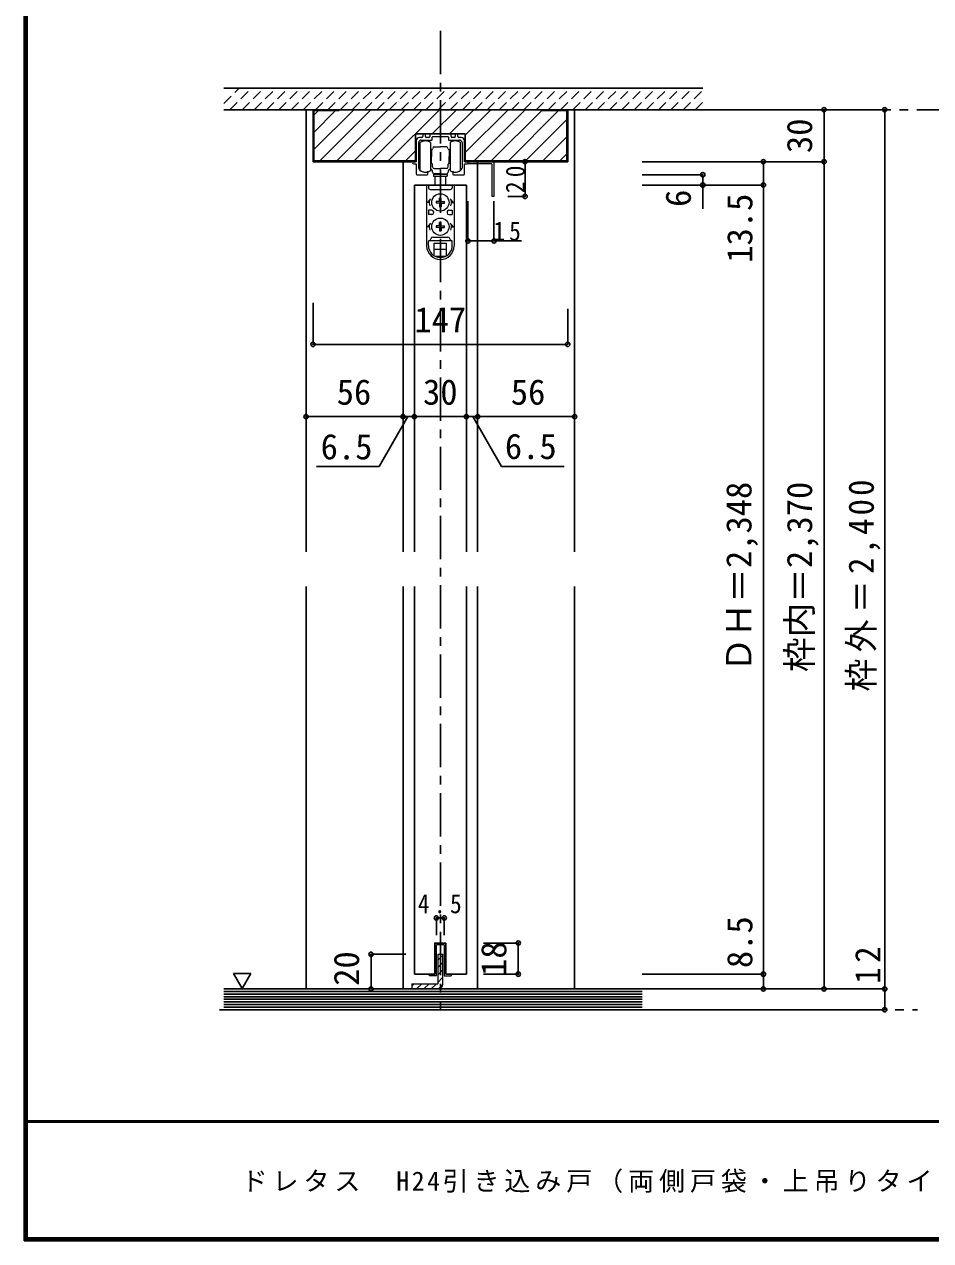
# Model space of a CAD drawing. Units: millimetres at full size, sheet at 1:5. Extents: x -3109 to 977, y -718 to 696.
# Drawn here: x -973 to -450, y -701 to 1 of the extents above; entities that cross this region are included whole.
import ezdxf
from ezdxf.enums import TextEntityAlignment as Align

# ---------------------------------------------------------------- set-up
doc = ezdxf.new("R2010")
doc.units = ezdxf.units.MM
doc.header["$LTSCALE"] = 5
doc.header["$PDMODE"] = 32
doc.header["$PDSIZE"] = 2.5
doc.linetypes.add('CHAIN1', pattern=[8, 5, -1, 1, -1])
doc.linetypes.add('DASHED1', pattern=[1.8, 1.2, -0.6])
for name, color, linetype in [('0-1_通り芯', 4, 'CHAIN1'), ('0-2_柱', 7, 'Continuous'), ('0-3_仕上げ', 2, 'Continuous'), ('0-4_枠', 3, 'Continuous'), ('0-6_扉', 6, 'Continuous'), ('0-A_文字', 4, 'DASHED1'), ('0-B_寸法', 7, 'Continuous'), ('0-C_ハッチ', 4, 'DASHED1'), ('F-0_補助線', 7, 'Continuous'), ('F-1_枠', 6, 'Continuous'), ('F-A_文字', 7, 'Continuous')]:
    doc.layers.add(name, color=color, linetype=linetype)
doc.layers.add('0-7_金物', color=7, linetype='Continuous', lineweight=18)
doc.styles.add('ＭＳ ゴシック', font='')
doc.styles.get('ＭＳ ゴシック').set_extended_font_data('MS Gothic')

# ---------------------------------------------------------------- blocks, each defined once
blk = doc.blocks.new('戸車(上吊)')
at = {"layer": '0-7_金物'}
for p, q in [((-11.601, 12.792), (-11.601, 28.792)), ((-5.601, 28.792), (-5.601, 20.792)), ((5.599, 28.792), (5.599, 20.792)), ((11.599, 12.792), (11.599, 28.792)), ((-5.601, 24.792), (-5.301, 24.792)), ((-5.601, 23.292), (-5.101, 23.292)), ((-5.101, 24.592), (-5.301, 24.792)), ((-5.301, 23.292), (-5.101, 23.492)), ((-5.101, 24.792), (-5.101, 20.792)), ((-5.001, 24.792), (-5.101, 24.792)), ((-3.501, 26.292), (-0.001, 26.292)), ((3.499, 26.292), (-0.001, 26.292)), ((4.999, 24.792), (5.099, 24.792)), ((5.099, 24.792), (5.099, 20.792)), ((5.099, 24.592), (5.299, 24.792)), ((5.299, 23.292), (5.099, 23.492)), ((5.599, 23.292), (5.099, 23.292)), ((5.599, 24.792), (5.299, 24.792)), ((-5.601, 20.792), (-5.601, 12.792)), ((-5.601, 18.292), (-5.101, 18.292)), ((-5.601, 16.792), (-5.301, 16.792)), ((-5.101, 18.092), (-5.301, 18.292)), ((-5.101, 16.992), (-5.301, 16.792)), ((-5.101, 16.792), (-5.101, 20.792)), ((-5.001, 16.792), (-5.101, 16.792)), ((-4.501, 14.792), (-4.501, 16.292)), ((4.499, 14.792), (4.499, 16.292)), ((4.999, 16.792), (5.099, 16.792)), ((5.099, 16.792), (5.099, 20.792)), ((5.099, 18.092), (5.299, 18.292)), ((5.599, 18.292), (5.099, 18.292)), ((5.099, 16.992), (5.299, 16.792)), ((5.599, 16.792), (5.299, 16.792)), ((5.599, 20.792), (5.599, 12.792)), ((-4.001, 10.492), (-4.001, 9.492)), ((3.999, 10.492), (-4.001, 10.492)), ((-4.001, 9.492), (3.999, 9.492)), ((-3.501, 13.792), (-0.001, 13.792)), ((-0.001, 10.792), (-3.501, 10.792)), ((-3.001, 10.792), (-3.001, 10.492)), ((-3.001, 4.292), (-3.001, 9.492)), ((3.499, 13.792), (-0.001, 13.792)), ((-0.001, 10.792), (3.499, 10.792)), ((2.999, 10.792), (2.999, 10.492)), ((2.999, 9.492), (2.999, 4.292)), ((3.999, 10.492), (3.999, 9.492)), ((-7.9, 4.292), (-7.9, -30.608)), ((-7.857, 4.292), (7.943, 4.292)), ((-6.9, 4.292), (-6.9, 2.792)), ((-5.9, 1.792), (5.9, 1.792)), ((6.9, 4.292), (6.9, 2.792)), ((7.9, 4.292), (7.9, -30.608)), ((-5.657, -3.708), (-7.5, -5.708)), ((-6.4, -5.708), (-7.5, -5.708)), ((-0.52, -5.188), (-2.45, -5.222)), ((-2.45, -5.222), (-2.45, -6.194)), ((-0.52, -6.227), (-2.45, -6.194)), ((-0.52, -5.188), (-0.486, -3.258)), ((-0.52, -6.227), (-0.486, -8.158)), ((0.486, -3.258), (-0.486, -3.258)), ((0.52, -5.188), (0.486, -3.258)), ((0.52, -6.227), (0.486, -8.158)), ((0.52, -5.188), (2.45, -5.222)), ((0.52, -6.227), (2.45, -6.194)), ((2.45, -6.194), (2.45, -5.222)), ((5.657, -3.708), (7.5, -5.708)), ((6.4, -5.708), (7.5, -5.708)), ((-6.9, -10.208), (-6.9, -12.708)), ((-4.9, -10.208), (-6.9, -10.208)), ((-4.9, -12.708), (-6.9, -12.708)), ((-3.9, -11.208), (-3.9, -11.708)), ((-0.486, -8.158), (0.486, -8.158)), ((3.9, -11.208), (3.9, -11.708)), ((4.9, -10.208), (6.9, -10.208)), ((4.9, -12.708), (6.9, -12.708)), ((6.9, -10.208), (6.9, -12.708)), ((-5.657, -17.708), (-7.5, -19.708)), ((-6.4, -19.708), (-7.5, -19.708)), ((-0.52, -19.188), (-2.45, -19.222)), ((-2.45, -19.222), (-2.45, -20.194)), ((-0.52, -20.227), (-2.45, -20.194)), ((-0.52, -19.188), (-0.486, -17.258)), ((-0.52, -20.227), (-0.486, -22.158)), ((0.486, -17.258), (-0.486, -17.258)), ((0.52, -19.188), (0.486, -17.258)), ((0.52, -20.227), (0.486, -22.158)), ((0.52, -19.188), (2.45, -19.222)), ((0.52, -20.227), (2.45, -20.194)), ((2.45, -20.194), (2.45, -19.222)), ((5.657, -17.708), (7.5, -19.708)), ((6.4, -19.708), (7.5, -19.708)), ((-6.4, -27.708), (6.4, -27.708)), ((-4.4, -25.708), (4.4, -25.708)), ((-0.486, -22.158), (0.486, -22.158)), ((-6.9, -30.608), (-6.9, -28.208)), ((-3.5, -29.208), (3.5, -29.208)), ((-3.5, -36.554), (-3.5, -29.208)), ((-3.5, -32.708), (3.5, -32.708)), ((3.5, -36.554), (3.5, -29.208)), ((6.9, -30.608), (6.9, -28.208)), ((-3.028, -36.808), (3.028, -36.808))]:
    blk.add_line(p, q, dxfattribs=at)
for centre in [(0, -5.708), (0, -19.708)]:
    blk.add_circle(centre, 5, dxfattribs=at)
for centre, radius, start, end in [((-8.601, 24.792), 5, 53.1301, 126.8699), ((8.599, 24.792), 5, 53.1301, 126.8699), ((-5.001, 25.292), 0.5, 270, 0), ((-3.501, 25.292), 1, 90, 180), ((3.499, 25.292), 1, 0, 90), ((4.999, 25.292), 0.5, 180, 270), ((-5.001, 16.292), 0.5, 0, 90), ((-3.501, 14.792), 1, 180, 270), ((3.499, 14.792), 1, 270, 0), ((4.999, 16.292), 0.5, 90, 180), ((-8.601, 16.792), 5, 233.1301, 306.8699), ((-6.501, 11.792), 2, 0, 63.25632), ((-3.501, 11.792), 1, 180, 270), ((3.499, 11.792), 1, 270, 0), ((6.499, 11.792), 2, 116.74368, 180), ((8.599, 16.792), 5, 233.1301, 306.8699), ((-5.9, 2.792), 1, 180, 270), ((5.9, 2.792), 1, 270, 0), ((0, -5.708), 6.4, 167.82427, 198.20996), ((0, -5.708), 6.4, 341.79004, 12.17573), ((-4.9, -11.208), 1, 0, 90), ((-4.9, -11.708), 1, 270, 0), ((4.9, -11.208), 1, 90, 180), ((4.9, -11.708), 1, 180, 270), ((0, -19.708), 6.4, 167.82427, 198.20996), ((0, -19.708), 6.4, 341.79004, 12.17573), ((-6.4, -28.208), 0.5, 90, 180), ((-6.4, -26.708), 1, 270, 0), ((-4.4, -26.708), 1, 90, 180), ((4.4, -26.708), 1, 0, 90), ((6.4, -26.708), 1, 180, 270), ((6.4, -28.208), 0.5, 0, 90), ((0, -30.808), 7.9, 180, 0), ((0, -30.608), 6.9, 180, 0)]:
    blk.add_arc(centre, radius, start, end, dxfattribs=at)
blk = doc.blocks.new('レール金具(全般)')
at = {"layer": '0-7_金物'}
for p, q in [((-10.15, 8.388), (-10.15, 7.388)), ((-9.15, 8.888), (-9.65, 8.888)), ((-8.65, 7.388), (-8.65, 8.388)), ((-6.15, 8.388), (-6.15, 7.388)), ((5.65, 8.888), (-5.65, 8.888)), ((-4.65, 5.688), (-4.65, 7.088)), ((4.65, 7.088), (4.65, 5.688)), ((6.15, 7.388), (6.15, 8.388)), ((8.65, 8.388), (8.65, 7.388)), ((9.65, 8.888), (9.15, 8.888)), ((10.15, 7.388), (10.15, 8.388)), ((-12.5, -10.898), (-12.5, 3.888)), ((-10.65, 6.888), (-12, 6.888)), ((-11, 5.388), (-4.95, 5.388)), ((-6.65, 6.888), (-8.15, 6.888)), ((4.95, 5.388), (11, 5.388)), ((8.15, 6.888), (6.65, 6.888)), ((12, 6.888), (10.65, 6.888)), ((12.5, 3.888), (12.5, -10.898)), ((-7.15, -14.112), (-7.15, -13.224)), ((7.15, -13.224), (7.15, -14.112)), ((-13.5, -14.612), (-7.65, -14.612)), ((7.65, -14.612), (13.5, -14.612))]:
    blk.add_line(p, q, dxfattribs=at)
for points in [[(-4.35, 7.388), (-0.3, 7.388), (0, 7.688), (0.3, 7.388), (4.35, 7.388)], [(-14, 4.888), (-14, -7.112), (-15.4, -7.112)], [(15.4, -7.112), (14, -7.112), (14, 4.888)], [(-15.4, -8.312), (-14, -8.312), (-14, -14.112)], [(14, -14.112), (14, -8.312), (15.4, -8.312)]]:
    blk.add_lwpolyline(points, dxfattribs=at)
for centre, radius, start, end in [((-10.65, 7.388), 0.5, 270, 0), ((-9.65, 8.388), 0.5, 90, 180), ((-9.15, 8.388), 0.5, 0, 90), ((-8.15, 7.388), 0.5, 180, 270), ((-6.65, 7.388), 0.5, 270, 0), ((-5.65, 8.388), 0.5, 90, 180), ((-4.35, 7.088), 0.3, 90, 180), ((4.35, 7.088), 0.3, 360, 90), ((5.65, 8.388), 0.5, 360, 90), ((6.65, 7.388), 0.5, 180, 270), ((8.15, 7.388), 0.5, 270, 360), ((9.15, 8.388), 0.5, 90, 180), ((9.65, 8.388), 0.5, 360, 90), ((10.65, 7.388), 0.5, 180, 270), ((-12, 4.888), 2, 90, 180), ((-11, 3.888), 1.5, 90, 180), ((-4.95, 5.688), 0.3, 270, 360), ((4.95, 5.688), 0.3, 180, 270), ((11, 3.888), 1.5, 0, 90), ((12, 4.888), 2, 0, 90), ((-15.4, -7.712), 0.6, 90, 270), ((-12.2, -10.898), 0.3, 180, 192.08406), ((-10.538, -10.542), 2, 192.08406, 228.89829), ((-8.771, -8.112), 5, 231.94944, 269.54933), ((-8.85, -8.112), 5, 270.45826, 285.31651), ((-7.45, -13.224), 0.3, 360, 105.31651), ((7.45, -13.224), 0.3, 74.68349, 180), ((8.85, -8.112), 5, 254.68349, 269.54174), ((8.771, -8.112), 5, 270.45067, 308.05056), ((10.538, -10.542), 2, 311.10171, 347.91594), ((12.2, -10.898), 0.3, 347.91594, 0), ((15.4, -7.712), 0.6, 270, 90), ((-13.5, -14.112), 0.5, 180, 270), ((-7.65, -14.112), 0.5, 270, 0), ((7.65, -14.112), 0.5, 180, 270), ((13.5, -14.112), 0.5, 270, 0)]:
    blk.add_arc(centre, radius, start, end, dxfattribs=at)

msp = doc.modelspace()

# ---------------------------------------------------------------- linework, layer by layer
at = {"layer": '0-1_通り芯'}
for p, q in [((-733.203, -2.5), (-733.203, -567.5)), ((-858.203, -48), (-187.203, -48)), ((-860.594, -567.5), (-457.703, -567.5))]:
    msp.add_line(p, q, dxfattribs=at)
at = {"layer": '0-2_柱', "color": 3}
msp.add_line((-806.703, -48), (-659.703, -48), dxfattribs=at)
at = {"layer": '0-3_仕上げ'}
for p, q in [((-858.203, -555.5), (-616.703, -555.5)), ((-858.203, -567.5), (-616.703, -567.5))]:
    msp.add_line(p, q, dxfattribs=at)
at = {"layer": '0-3_仕上げ', "color": 7}
for p, q in [((-858.203, -557), (-616.703, -557)), ((-858.203, -558.5), (-616.703, -558.5)), ((-858.203, -560), (-616.703, -560)), ((-858.203, -561.5), (-616.703, -561.5)), ((-858.203, -563), (-616.703, -563)), ((-858.203, -564.5), (-616.703, -564.5)), ((-858.203, -566), (-616.703, -566))]:
    msp.add_line(p, q, dxfattribs=at)
at = {"layer": '0-4_枠', "color": 4}
for p, q in [((-810.703, -48), (-810.703, -303.151)), ((-810.703, -48), (-806.703, -48)), ((-754.703, -78), (-754.703, -303.151)), ((-711.703, -303.151), (-711.703, -78)), ((-810.703, -323.151), (-810.703, -555.5)), ((-754.703, -323.151), (-754.703, -555.5)), ((-711.703, -555.5), (-711.703, -323.151)), ((-655.703, -555.5), (-655.703, -323.151))]:
    msp.add_line(p, q, dxfattribs=at)
at = {"layer": '0-4_枠'}
for p, q in [((-806.703, -78), (-806.703, -48)), ((-659.703, -48), (-806.703, -48)), ((-806.203, -77.5), (-806.203, -48.5)), ((-791.703, -48.5), (-806.203, -48.5)), ((-791.703, -48), (-791.703, -48.5)), ((-674.703, -48.5), (-674.703, -48)), ((-674.703, -48.5), (-660.203, -48.5)), ((-660.203, -77.5), (-660.203, -48.5)), ((-659.703, -78), (-659.703, -48)), ((-718.803, -62), (-747.603, -62)), ((-747.603, -78), (-747.603, -62)), ((-718.803, -78), (-718.803, -62)), ((-747.603, -78), (-806.703, -78)), ((-806.203, -77.5), (-747.603, -77.5)), ((-660.203, -77.5), (-718.803, -77.5)), ((-659.703, -78), (-718.803, -78))]:
    msp.add_line(p, q, dxfattribs=at)
at = {"layer": '0-4_枠', "color": 4}
msp.add_lwpolyline([(-655.703, -303.151), (-655.703, -48), (-659.703, -48)], dxfattribs=at)
at = {"layer": '0-6_扉'}
for p, q in [((-718.203, -91.5), (-748.203, -91.5)), ((-748.203, -91.5), (-748.203, -303.151)), ((-718.203, -91.5), (-718.203, -303.151)), ((-748.203, -323.151), (-748.203, -547)), ((-718.203, -323.151), (-718.203, -547)), ((-729.953, -529), (-729.953, -547)), ((-736.453, -547), (-748.203, -547)), ((-718.203, -547), (-729.953, -547))]:
    msp.add_line(p, q, dxfattribs=at)
msp.add_lwpolyline([(-729.953, -529), (-736.453, -529), (-736.453, -547)], dxfattribs=at)
at = {"layer": '0-7_金物'}
for p, q in [((-717.303, -78), (-717.303, -79.2)), ((-703.503, -79.2), (-717.303, -79.2)), ((-703.503, -79.2), (-703.503, -98)), ((-702.303, -78), (-702.303, -98)), ((-702.303, -98), (-703.503, -98)), ((-736.453, -529), (-729.953, -529)), ((-730.953, -530), (-735.453, -530)), ((-735.453, -548), (-735.453, -530)), ((-730.953, -530), (-730.953, -548)), ((-729.953, -529), (-729.953, -547)), ((-735.453, -548), (-739.453, -548)), ((-730.953, -548), (-726.953, -548))]:
    msp.add_line(p, q, dxfattribs=at)
at = {"layer": '0-7_金物', "color": 3}
for p, q in [((-734.703, -535.5), (-734.703, -552.5)), ((-734.703, -535.5), (-731.703, -535.5)), ((-731.703, -552.5), (-731.703, -535.5)), ((-749.703, -552.5), (-734.703, -552.5)), ((-749.703, -552.5), (-749.703, -555.5)), ((-734.703, -555.5), (-749.703, -555.5))]:
    msp.add_line(p, q, dxfattribs=at)
at = {"layer": '0-7_金物'}
for points in [[(-739.453, -548), (-739.453, -547), (-736.453, -547), (-736.453, -529)], [(-729.953, -547), (-726.953, -547), (-726.953, -548)]]:
    msp.add_lwpolyline(points, dxfattribs=at)
at = {"layer": '0-7_金物', "color": 3}
msp.add_arc((-734.703, -552.5), 3, 270, 0, dxfattribs=at)
at = {"layer": '0-A_文字', "color": 2, "linetype": 'Continuous'}
for p, q in [((-581.703, -35.5), (-858.203, -35.5)), ((-581.703, -48), (-858.203, -48))]:
    msp.add_line(p, q, dxfattribs=at)
at = {"layer": '0-A_文字'}
for p, q in [((-858.203, -44.395), (-849.308, -35.5)), ((-854.737, -48), (-842.237, -35.5)), ((-847.666, -48), (-835.166, -35.5)), ((-840.595, -48), (-828.095, -35.5)), ((-833.524, -48), (-821.024, -35.5)), ((-826.452, -48), (-813.952, -35.5)), ((-819.381, -48), (-806.881, -35.5)), ((-812.31, -48), (-799.81, -35.5)), ((-805.239, -48), (-792.739, -35.5)), ((-798.168, -48), (-785.668, -35.5)), ((-791.097, -48), (-778.597, -35.5)), ((-784.026, -48), (-771.526, -35.5)), ((-776.955, -48), (-764.455, -35.5)), ((-769.884, -48), (-757.384, -35.5)), ((-762.813, -48), (-750.313, -35.5)), ((-755.742, -48), (-743.242, -35.5)), ((-748.671, -48), (-736.171, -35.5)), ((-741.6, -48), (-729.1, -35.5)), ((-734.529, -48), (-722.029, -35.5)), ((-727.458, -48), (-714.958, -35.5)), ((-720.386, -48), (-707.886, -35.5)), ((-713.315, -48), (-700.815, -35.5)), ((-706.244, -48), (-693.744, -35.5)), ((-699.173, -48), (-686.673, -35.5)), ((-692.102, -48), (-679.602, -35.5)), ((-685.031, -48), (-672.531, -35.5)), ((-677.96, -48), (-665.46, -35.5)), ((-670.889, -48), (-658.389, -35.5)), ((-663.818, -48), (-651.318, -35.5)), ((-656.747, -48), (-644.247, -35.5)), ((-649.676, -48), (-637.176, -35.5)), ((-642.605, -48), (-630.105, -35.5)), ((-635.534, -48), (-623.034, -35.5)), ((-628.463, -48), (-615.963, -35.5)), ((-621.391, -48), (-608.891, -35.5)), ((-614.32, -48), (-601.82, -35.5)), ((-607.249, -48), (-594.749, -35.5)), ((-600.178, -48), (-587.678, -35.5)), ((-593.107, -48), (-581.703, -36.596)), ((-586.036, -48), (-581.703, -43.667))]:
    msp.add_line(p, q, dxfattribs=at)
at = {"layer": '0-A_文字', "color": 7, "linetype": 'Continuous'}
for p, q in [((-852.638, -546.686), (-842.638, -546.686)), ((-852.638, -546.686), (-847.638, -555.347)), ((-842.638, -546.686), (-847.638, -555.347))]:
    msp.add_line(p, q, dxfattribs=at)
at = {"layer": '0-B_寸法', "color": 4}
for p, q in [((-476.703, -48), (-616.703, -48)), ((-511.703, -48), (-511.703, -555.5)), ((-476.703, -567.5), (-476.703, -48)), ((-684.303, -78), (-694.303, -78)), ((-684.303, -98), (-684.303, -78)), ((-511.703, -78), (-616.703, -78)), ((-546.703, -78), (-546.703, -555.5)), ((-581.703, -85.5), (-616.703, -85.5)), ((-581.703, -105.187), (-581.703, -85.5)), ((-684.303, -98), (-694.303, -98)), ((-546.703, -91.5), (-616.703, -91.5)), ((-717.303, -123.715), (-717.303, -100.845)), ((-702.303, -123.715), (-702.303, -100.845)), ((-717.303, -123.715), (-686.393, -123.715)), ((-806.703, -183.455), (-806.703, -159.397)), ((-659.703, -183.455), (-659.703, -162.897)), ((-810.703, -225.151), (-810.703, -288.151)), ((-754.703, -225.151), (-748.203, -225.151)), ((-748.203, -225.151), (-718.203, -225.151)), ((-718.203, -225.151), (-711.703, -225.151)), ((-655.703, -225.151), (-655.703, -288.151)), ((-735.453, -514.5), (-730.953, -514.5)), ((-735.453, -514.5), (-735.453, -524.5)), ((-730.953, -514.5), (-730.953, -524.5)), ((-688.203, -529), (-708.203, -529)), ((-688.203, -547), (-688.203, -529)), ((-773.203, -555.5), (-773.203, -535.5)), ((-773.203, -535.5), (-753.203, -535.5)), ((-688.203, -547), (-708.203, -547)), ((-546.703, -547), (-616.703, -547)), ((-773.203, -555.5), (-753.203, -555.5)), ((-476.703, -555.5), (-616.703, -555.5)), ((-476.703, -567.5), (-616.703, -567.5))]:
    msp.add_line(p, q, dxfattribs=at)
at = {"layer": '0-B_寸法'}
for p in [(-511.703, -48), (-476.703, -48), (-684.303, -78), (-546.703, -78), (-511.703, -78), (-581.703, -85.5), (-581.703, -91.5), (-546.703, -91.5), (-684.303, -98), (-717.303, -123.715), (-702.303, -123.715), (-806.703, -183.455), (-659.703, -183.455), (-810.703, -225.151), (-754.703, -225.151), (-748.203, -225.151), (-718.203, -225.151), (-711.703, -225.151), (-655.703, -225.151), (-735.453, -514.5), (-730.953, -514.5), (-688.203, -529), (-773.203, -535.5), (-688.203, -547), (-546.703, -547), (-773.203, -555.5), (-546.703, -555.5), (-511.703, -555.5), (-511.703, -555.5), (-476.703, -555.5), (-476.703, -567.5)]:
    msp.add_point(p, dxfattribs=at)
at = {"layer": '0-C_ハッチ', "linetype": 'Continuous'}
for p, q in [((-806.203, -70.972), (-783.231, -48)), ((-806.203, -51.173), (-803.53, -48.5)), ((-806.203, -61.073), (-793.63, -48.5)), ((-802.831, -77.5), (-773.331, -48)), ((-792.932, -77.5), (-763.432, -48)), ((-783.032, -77.5), (-753.532, -48)), ((-773.133, -77.5), (-743.633, -48)), ((-763.233, -77.5), (-733.733, -48)), ((-737.834, -62), (-723.834, -48)), ((-727.934, -62), (-713.934, -48)), ((-718.803, -62.768), (-704.035, -48)), ((-718.803, -72.668), (-694.135, -48)), ((-713.736, -77.5), (-684.236, -48)), ((-703.836, -77.5), (-674.703, -48.367)), ((-664.937, -48.5), (-693.937, -77.5)), ((-684.037, -77.5), (-660.203, -53.666)), ((-674.138, -77.5), (-660.203, -63.565)), ((-753.334, -77.5), (-747.603, -71.769)), ((-664.238, -77.5), (-660.203, -73.465)), ((-734.703, -538.982), (-731.703, -535.982)), ((-734.703, -543.225), (-731.703, -540.225)), ((-734.703, -547.468), (-731.703, -544.468)), ((-749.703, -553.982), (-748.221, -552.5)), ((-746.978, -555.5), (-743.978, -552.5)), ((-742.735, -555.5), (-739.735, -552.5)), ((-738.493, -555.5), (-735.493, -552.5)), ((-734.703, -551.71), (-731.703, -548.71)), ((-734.209, -555.459), (-731.743, -552.993))]:
    msp.add_line(p, q, dxfattribs=at)
at = {"layer": 'F-0_補助線', "color": 4}
for p, q in [((-806.703, -183.455), (-659.703, -183.455)), ((-810.703, -225.151), (-754.703, -225.151)), ((-711.703, -225.151), (-655.703, -225.151))]:
    msp.add_line(p, q, dxfattribs=at)
at = {"layer": 'F-0_補助線'}
for p, q in [((-751.98, -225.151), (-768.591, -253.922)), ((-768.591, -253.922), (-804.751, -253.922))]:
    msp.add_line(p, q, dxfattribs=at)
msp.add_lwpolyline([(-714.426, -225.151), (-697.815, -253.922), (-661.655, -253.922)], dxfattribs=at)
for p in [(-806.703, -183.455), (-659.703, -183.455), (-810.703, -225.151), (-754.703, -225.151), (-711.703, -225.151), (-655.703, -225.151)]:
    msp.add_point(p, dxfattribs=at)
at = {"layer": 'F-1_枠'}
for p, q in [((-973.347, 695.833), (-973.347, -700.833)), ((-972.514, 695.833), (-972.514, -700.833)), ((-971.68, 695.833), (-971.68, -700.833)), ((976.653, -631.667), (-973.347, -631.667)), ((976.653, -632.5), (-973.347, -632.5)), ((976.653, -699.167), (-973.347, -699.167)), ((976.653, -700), (-973.347, -700)), ((976.653, -700.833), (-973.347, -700.833))]:
    msp.add_line(p, q, dxfattribs=at)

# ---------------------------------------------------------------- block references
at = {"layer": '0-7_金物'}
for name, p in [('レール金具(全般)', (-733.203, -70.888)), ('戸車(上吊)', (-733.202, -95.792))]:
    msp.add_blockref(name, p, dxfattribs=at)

# ---------------------------------------------------------------- texts
at = {"layer": '0-B_寸法', "style": 'ＭＳ ゴシック'}
for s, p in [('30', (-514.203, -73)), ('6', (-584.203, -104.088)), ('13.5', (-548.703, -136.322)), ('ＤＨ＝2,348', (-549.203, -372.583)), ('枠内＝2,370', (-514.203, -372.583)), ('8.5', (-548.703, -543.5)), ('18', (-690.703, -548)), ('20', (-775.703, -553.707))]:
    msp.add_text(s, height=14.66, rotation=90, dxfattribs=at).set_placement(p, align=Align.BOTTOM_LEFT)
for s, p in [('30', (-743.203, -222.651)), ('30', (-743.203, -222.651)), ('6.5', (-802.288, -254.218)), ('6.5', (-695.951, -254.006))]:
    msp.add_text(s, height=14.66, dxfattribs=at).set_placement(p, align=Align.BOTTOM_LEFT)
at = {"layer": '0-B_寸法', "attachment_point": 7, "rotation": 90, "style": 'ＭＳ ゴシック'}
for s, insert, char_height in [('\\T1.36;\\W0.9;20', (-684.303, -96.125), 11), ('\\T1.19;\\W0.95;枠外＝2,400', (-479.203, -383.833), 14.66), ('\\T1.27;\\W0.95;12', (-479.203, -552.5), 14.66)]:
    msp.add_mtext(s, dxfattribs=dict(at, insert=insert, char_height=char_height))
at = {"layer": '0-B_寸法', "char_height": 11, "attachment_point": 7, "style": 'ＭＳ ゴシック'}
for s, insert in [('\\T1.36;\\W0.9;15', (-702.643, -123.715)), ('\\T1.38;\\W0.9;4.5', (-746.203, -512))]:
    msp.add_mtext(s, dxfattribs=dict(at, insert=insert))
at = {"layer": 'F-0_補助線', "style": 'ＭＳ ゴシック'}
for s, p in [('147', (-748.203, -180.955)), ('56', (-793.023, -222.651)), ('56', (-692.523, -222.651))]:
    msp.add_text(s, height=14.66, dxfattribs=at).set_placement(p, align=Align.BOTTOM_LEFT)
at = {"layer": 'F-A_文字', "insert": (-847.938, -673.333), "char_height": 11, "attachment_point": 7, "style": 'ＭＳ ゴシック'}
msp.add_mtext('\\T1.19;ドレタス\u3000H24引き込み戸（両側戸袋・上吊りタイプ）固定枠155㎜幅', dxfattribs=at)

doc.saveas('drawing.dxf')
